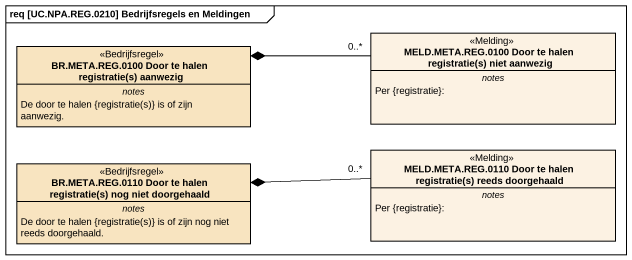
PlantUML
@startuml
mainframe req [UC.NPA.REG.0210] Bedrijfsregels en Meldingen
hide circle
hide empty members
class "MELD.META.REG.0100 Door te halen registratie(s) niet aanwezig" as MELD_META_REG_0100_Door_te <<Melding>> {
  -- notes --
  Per {registratie}:
}
class "BR.META.REG.0100 Door te halen registratie(s) aanwezig" as BR_META_REG_0100_Door_te <<Bedrijfsregel>> #F8E4C0 {
  -- notes --
  {field} De door te halen {registratie(s)} is of zijn aanwezig.
}
class "MELD.META.REG.0110 Door te halen registratie(s) reeds doorgehaald" as MELD_META_REG_0110_Door_te <<Melding>> {
  -- notes --
  Per {registratie}:
}
class "BR.META.REG.0110 Door te halen registratie(s) nog niet doorgehaald" as BR_META_REG_0110_Door_te <<Bedrijfsregel>> #F8E4C0 {
  -- notes --
  {field} De door te halen {registratie(s)} is of zijn nog niet reeds doorgehaald.
}
MELD_META_REG_0100_Door_te "0..*" -left-* BR_META_REG_0100_Door_te
MELD_META_REG_0110_Door_te "0..*" -left-* BR_META_REG_0110_Door_te
@enduml
